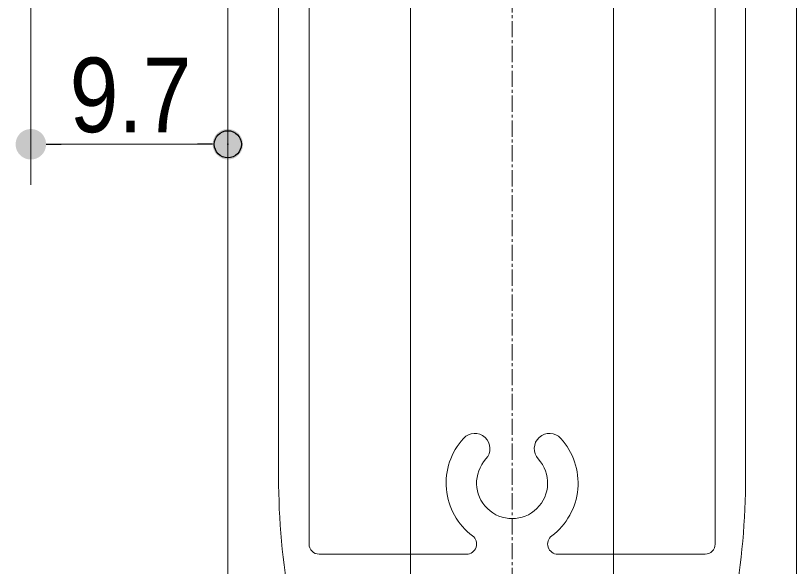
# Model space of a CAD drawing. Units: millimetres, scale not verified. Extents: x -4547 to 4547, y -2305 to 2305.
# Drawn here: x 300.9 to 589.3, y -74.9 to 128.3 of the extents above; entities that cross this region are included whole.
import ezdxf
from ezdxf.enums import TextEntityAlignment as Align

# ---------------------------------------------------------------- set-up
doc = ezdxf.new("R2010")
doc.units = ezdxf.units.MM
doc.header["$LTSCALE"] = 20
doc.header["$PDMODE"] = 32
doc.header["$PDSIZE"] = 10
doc.linetypes.add('USER4', pattern=[9.172222, 5.997222, -1.058333, 1.058333, -1.058333])
for name, color, linetype, lineweight in [('0-1_2寸法-1', 7, 'Continuous', 15), ('0-2_0', 7, 'Continuous', 25), ('0-5_3一般', 7, 'Continuous', 15)]:
    doc.layers.add(name, color=color, linetype=linetype, lineweight=lineweight)
doc.layers.add('0-3_Defpoints', color=7, linetype='Continuous')
doc.styles.add('ＭＳ Ｐゴシック', font='')
doc.styles.get('ＭＳ Ｐゴシック').set_extended_font_data('MS PGothic')

# ---------------------------------------------------------------- blocks, each defined once
blk = doc.blocks.new('_Dot')
at = {"layer": '0-2_0'}
blk.add_line((-10, 0), (-20, 0), dxfattribs=at)
for points in [[(0, 0), (-8.76, 4.82), (-8.09, 5.88)], [(0, 0), (-8.09, 5.88), (-7.29, 6.85)], [(0, 0), (-7.29, 6.85), (-6.37, 7.71)], [(0, 0), (-6.37, 7.71), (-5.36, 8.44)], [(0, 0), (-5.36, 8.44), (-4.26, 9.05)], [(0, 0), (-4.26, 9.05), (-3.09, 9.51)], [(0, 0), (-3.09, 9.51), (-1.87, 9.82)], [(0, 0), (-1.87, 9.82), (-0.63, 9.98)], [(0, 0), (-0.63, 9.98), (0.63, 9.98)], [(0, 0), (0.63, 9.98), (1.87, 9.82)], [(0, 0), (1.87, 9.82), (3.09, 9.51)], [(0, 0), (3.09, 9.51), (4.26, 9.05)], [(0, 0), (4.26, 9.05), (5.36, 8.44)], [(0, 0), (5.36, 8.44), (6.37, 7.71)], [(0, 0), (6.37, 7.71), (7.29, 6.85)], [(0, 0), (7.29, 6.85), (8.09, 5.88)], [(0, 0), (8.09, 5.88), (8.76, 4.82)], [(0, 0), (-10, 0), (-9.92, 1.25)], [(0, 0), (-9.92, -1.25), (-10, 0)], [(0, 0), (-9.92, 1.25), (-9.69, 2.49)], [(0, 0), (-9.69, -2.49), (-9.92, -1.25)], [(0, 0), (-9.69, 2.49), (-9.3, 3.68)], [(0, 0), (-9.3, -3.68), (-9.69, -2.49)], [(0, 0), (-9.3, 3.68), (-8.76, 4.82)], [(0, 0), (-8.76, -4.82), (-9.3, -3.68)], [(0, 0), (-8.09, -5.88), (-8.76, -4.82)], [(0, 0), (-7.29, -6.85), (-8.09, -5.88)], [(0, 0), (-6.37, -7.71), (-7.29, -6.85)], [(0, 0), (-5.36, -8.44), (-6.37, -7.71)], [(0, 0), (-4.26, -9.05), (-5.36, -8.44)], [(0, 0), (-3.09, -9.51), (-4.26, -9.05)], [(0, 0), (-1.87, -9.82), (-3.09, -9.51)], [(0, 0), (-0.63, -9.98), (-1.87, -9.82)], [(0, 0), (0.63, -9.98), (-0.63, -9.98)], [(0, 0), (8.76, 4.82), (9.3, 3.68)], [(0, 0), (9.3, 3.68), (9.69, 2.49)], [(0, 0), (9.69, 2.49), (9.92, 1.25)], [(0, 0), (9.92, 1.25), (10, 0)], [(0, 0), (1.87, -9.82), (0.63, -9.98)], [(0, 0), (3.09, -9.51), (1.87, -9.82)], [(0, 0), (4.26, -9.05), (3.09, -9.51)], [(0, 0), (5.36, -8.44), (4.26, -9.05)], [(0, 0), (6.37, -7.71), (5.36, -8.44)], [(0, 0), (7.29, -6.85), (6.37, -7.71)], [(0, 0), (8.09, -5.88), (7.29, -6.85)], [(0, 0), (8.76, -4.82), (8.09, -5.88)], [(0, 0), (9.3, -3.68), (8.76, -4.82)], [(0, 0), (9.69, -2.49), (9.3, -3.68)], [(0, 0), (9.92, -1.25), (9.69, -2.49)], [(0, 0), (10, 0), (9.92, -1.25)]]:
    blk.add_solid(points, dxfattribs=at)
blk = doc.blocks.new('グループ-20')
at = {"layer": '0-5_3一般', "linetype": 'USER4', "lineweight": 5}
blk.add_line((36497.6, 14694), (36497.6, -3299.9), dxfattribs=at)
at = {"layer": '0-5_3一般', "lineweight": 5}
for p, q in [((34772.6, 6969), (34772.6, -411.3)), ((38222.6, 6969), (38222.6, -411.3)), ((34997.6, 4392.8), (34997.6, -906)), ((37997.6, 4392.8), (37997.6, -906)), ((36160.1, -981), (35072.6, -981)), ((37922.6, -981), (36835.1, -981))]:
    blk.add_line(p, q, dxfattribs=at)
for centre, radius, start, end in [((36221.3, -202.4), 112.5, 317.4576, 137.4576), ((36773.8, -202.4), 112.5, 42.5424, 222.5424), ((36497.6, -456), 487.5, 137.4576, 233.1301), ((36497.6, -456), 487.5, 306.8699, 42.5424), ((36497.6, -456), 262.5, 137.4576, 42.5424), ((40022.6, -411.3), 5250, 180, 200.66323), ((32972.6, -411.3), 5250, 339.33677, 0), ((36160.1, -906), 75, 270, 53.1301), ((36835.1, -906), 75, 126.8699, 270), ((35072.6, -906), 75, 180, 270), ((37922.6, -906), 75, 270, 0)]:
    blk.add_arc(centre, radius, start, end, dxfattribs=at)
blk = doc.blocks.new('グループ-27')
at = {"layer": '0-5_3一般', "lineweight": 5}
for p, q in [((34397.6, -31971.3), (34397.6, 7044)), ((37247.6, 7044), (37247.6, -31971.3)), ((38597.6, 7044), (38597.6, -31971.3))]:
    blk.add_line(p, q, dxfattribs=at)
blk.add_lwpolyline([(35747.6, -31971.3), (35747.6, 7044), (37247.6, 7044), (38597.6, 7044)], dxfattribs=at)
blk = doc.blocks.new('グループ-34')
at = {"layer": '0-5_3一般'}
for name in ['グループ-20', 'グループ-27']:
    blk.add_blockref(name, (0, 0), dxfattribs=at)
blk = doc.blocks.new('グループ-36')
at = {"layer": '0-5_3一般'}
blk.add_blockref('グループ-34', (0, 0), dxfattribs=at)

msp = doc.modelspace()

# ---------------------------------------------------------------- linework, layer by layer
at = {"layer": '0-1_2寸法-1'}
for p, q in [((379.25, 315.81), (379.25, 65.81)), ((306.5, 184.54), (306.5, 65.81)), ((317.76, 80.81), (368, 80.81))]:
    msp.add_line(p, q, dxfattribs=at)
at = {"layer": '0-3_Defpoints'}
msp.add_point((379.25, 80.81), dxfattribs=at)

# ---------------------------------------------------------------- block references
at = {"layer": '0-1_2寸法-1', "xscale": 0.5627563, "yscale": 0.5627563, "rotation": 180}
msp.add_blockref('_Dot', (306.5, 80.81), dxfattribs=at)
at = {"layer": '0-1_2寸法-1', "xscale": 0.5627563, "yscale": 0.5627563}
msp.add_blockref('_Dot', (379.25, 80.81), dxfattribs=at)
at = {"layer": '0-5_3一般', "xscale": 0.05, "yscale": 0.05}
msp.add_blockref('グループ-36', (-1340.62, -21.39), dxfattribs=at)

# ---------------------------------------------------------------- texts
at = {"layer": '0-1_2寸法-1', "style": 'ＭＳ Ｐゴシック', "width": 0.9}
msp.add_text('9.7', height=27.51, dxfattribs=at).set_placement((320.83, 77.02), align=Align.BOTTOM_LEFT)

doc.saveas('drawing.dxf')
